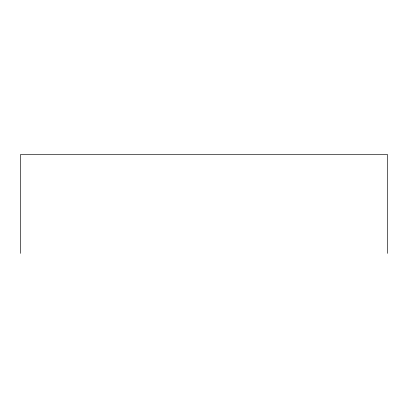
<?xml version="1.0" encoding="UTF-8"?>
<svg xmlns="http://www.w3.org/2000/svg" width="408" height="408" viewBox="0 0 408 408"><rect width="100%" height="100%" fill="white"/><g stroke="black" fill="none" stroke-linecap="round" stroke-linejoin="round"><path stroke-width="0.61" d="M387.6 253.368L387.6 154.632L20.4 154.632L20.4 253.368"/></g></svg>
